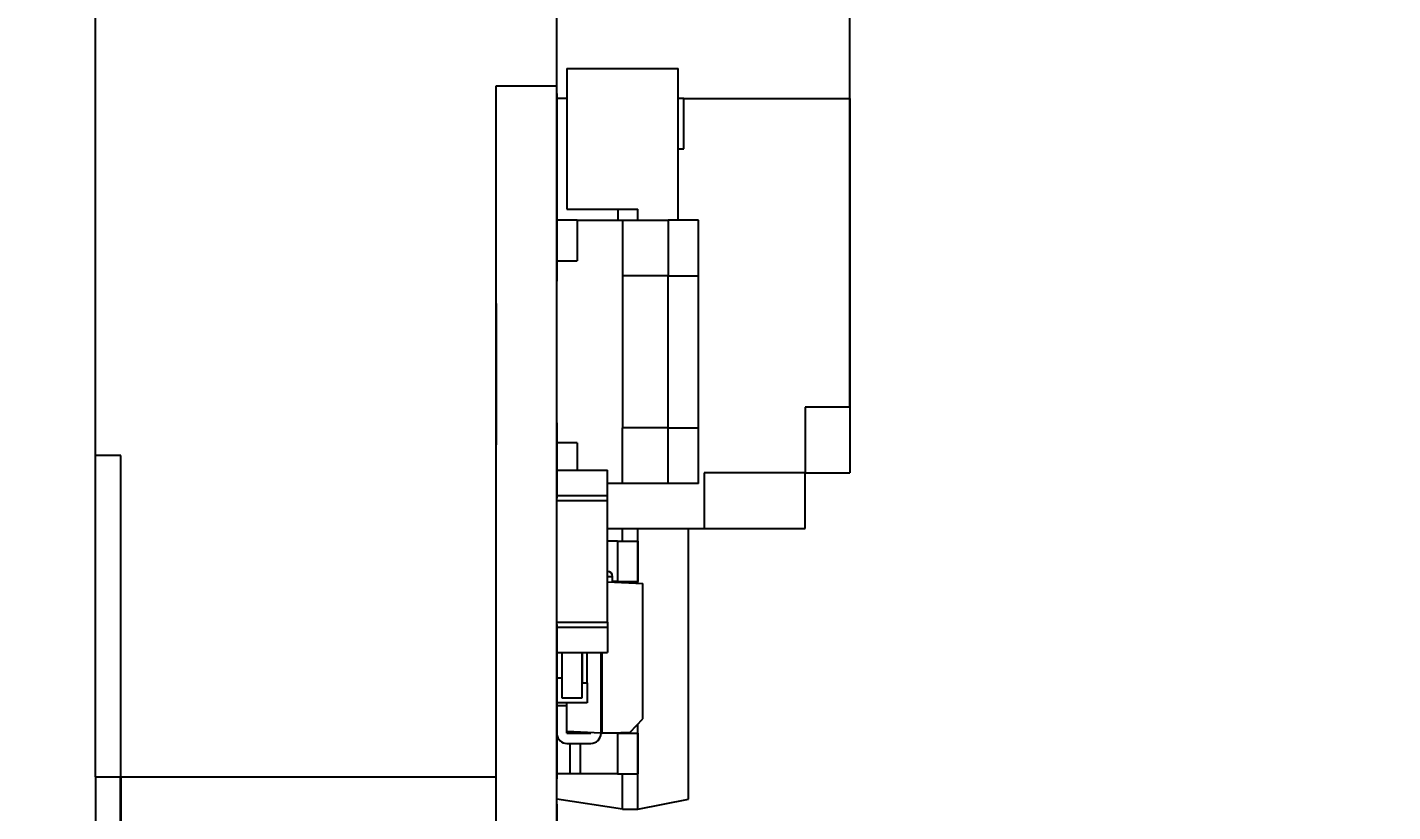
# Model space of a CAD drawing. Extents: x 97.2 to 177, y 92.4 to 133.1.
# Drawn here: x 150.3 to 163.79, y 110.69 to 118.44 of the extents above; entities that cross this region are included whole.
import ezdxf
from ezdxf.enums import TextEntityAlignment as Align

# ---------------------------------------------------------------- set-up
doc = ezdxf.new("R2010")
doc.units = 0
doc.layers.get('0').update_dxf_attribs({"linetype": 'CONTINUOUS'})
for name, color, linetype in [('Dimension005', 7, 'CONTINUOUS'), ('Dimension006', 7, 'CONTINUOUS'), ('ProjItem011', 7, 'CONTINUOUS')]:
    doc.layers.add(name, color=color, linetype=linetype)
doc.styles.get("Standard").update_dxf_attribs({"font": 'arial.ttf'})
doc.dimstyles.get("Standard").update_dxf_attribs({"dimscale": 0, "dimtxt": 2.5, "dimasz": 2.5, "dimexe": 1.25, "dimexo": 0.625, "dimtad": 1, "dimtxsty": 'STANDARD', "dimcen": 2.5, "dimazin": 3, "dimtfac": 1, "dimtmove": 0, "dimatfit": 3})

# ---------------------------------------------------------------- blocks, each defined once
blk = doc.blocks.new('*Dimension005')
at = {"color": 0}
for points in [[(150.533, 126.367), (150.533, 125.533), (155.533, 125.95)], [(163.428, 126.367), (163.428, 125.533), (158.428, 125.95)]]:
    blk.add_solid(points, dxfattribs=at)
at = {"layer": 'Dimension005'}
for p, q in [((155.533, 117.74), (155.533, 125.95)), ((158.428, 125.95), (155.533, 125.95)), ((158.428, 117.74), (158.428, 125.95))]:
    blk.add_line(p, q, dxfattribs=at)
blk.add_text('2.89', height=3.5, dxfattribs=at).set_placement((156.98, 125.95), align=Align.CENTER)
blk = doc.blocks.new('*Dimension006')
at = {"color": 0}
for points in [[(145.973, 129.856), (145.973, 129.023), (150.973, 129.44)], [(163.428, 129.856), (163.428, 129.023), (158.428, 129.44)]]:
    blk.add_solid(points, dxfattribs=at)
at = {"layer": 'Dimension006'}
for p, q in [((150.973, 114.211), (150.973, 129.44)), ((158.428, 129.44), (150.973, 129.44)), ((158.428, 114.689), (158.428, 129.44))]:
    blk.add_line(p, q, dxfattribs=at)
blk.add_text('7.46 *Coin Cell Only', height=3.5, dxfattribs=at).set_placement((155.02, 129.44), align=Align.CENTER)

msp = doc.modelspace()

# ---------------------------------------------------------------- linework, layer by layer
at = {"layer": 'ProjItem011'}
for p, q in [((155.633, 118.035), (155.633, 116.645)), ((155.633, 118.035), (156.733, 118.035)), ((155.633, 118.035), (155.633, 116.645)), ((155.633, 118.035), (156.733, 118.035)), ((156.733, 116.535), (156.733, 118.035)), ((156.733, 116.535), (156.733, 118.035)), ((154.933, 117.865), (155.533, 117.865)), ((154.933, 97.865), (154.933, 117.865)), ((154.933, 117.865), (155.533, 117.865)), ((154.933, 97.865), (154.933, 117.865)), ((154.933, 97.865), (154.933, 117.865)), ((155.533, 97.865), (155.533, 117.865)), ((155.533, 97.865), (155.533, 117.865)), ((155.533, 117.79), (155.533, 117.79)), ((155.533, 117.79), (155.533, 116.735)), ((155.533, 117.79), (155.533, 116.735)), ((155.533, 117.79), (155.533, 117.79)), ((155.533, 117.79), (155.533, 116.735)), ((155.533, 117.79), (155.533, 116.735)), ((155.538, 117.74), (155.533, 117.74)), ((155.533, 117.74), (155.533, 117.74)), ((155.538, 117.74), (155.533, 117.74)), ((155.533, 117.74), (155.533, 117.74)), ((155.633, 117.74), (155.538, 117.74)), ((155.633, 117.74), (155.538, 117.74)), ((156.788, 117.74), (156.733, 117.74)), ((156.788, 117.74), (156.733, 117.74)), ((156.788, 117.74), (158.428, 117.74)), ((156.788, 117.24), (156.788, 117.74)), ((156.788, 117.74), (158.428, 117.74)), ((156.788, 117.24), (156.788, 117.74)), ((158.428, 117.74), (158.428, 114.689)), ((158.428, 117.74), (158.428, 114.689)), ((156.733, 117.24), (156.788, 117.24)), ((156.733, 117.24), (156.788, 117.24)), ((155.533, 116.735), (155.533, 116.735)), ((155.533, 116.735), (155.533, 115.935)), ((155.533, 116.735), (155.533, 115.935)), ((155.533, 116.735), (155.533, 116.735)), ((155.533, 116.735), (155.533, 115.935)), ((155.533, 116.735), (155.533, 115.935)), ((155.633, 116.645), (156.333, 116.645)), ((155.633, 116.645), (156.333, 116.645)), ((156.138, 116.535), (156.138, 116.645)), ((156.138, 116.535), (156.138, 116.645)), ((156.333, 116.535), (156.333, 116.645)), ((156.333, 116.535), (156.333, 116.645)), ((155.733, 116.535), (155.533, 116.535)), ((155.533, 116.535), (155.533, 116.535)), ((155.733, 116.535), (155.533, 116.535)), ((155.533, 116.535), (155.533, 116.535)), ((155.733, 116.535), (156.183, 116.535)), ((155.733, 116.535), (155.733, 116.135)), ((155.733, 116.535), (156.183, 116.535)), ((155.733, 116.535), (155.733, 116.135)), ((156.183, 116.535), (156.633, 116.535)), ((156.183, 116.535), (156.633, 116.535)), ((156.183, 116.535), (156.183, 115.985)), ((156.183, 116.535), (156.183, 115.985)), ((156.633, 116.535), (156.633, 115.985)), ((156.633, 116.535), (156.633, 115.985)), ((156.933, 115.985), (156.933, 116.535)), ((156.933, 115.985), (156.933, 116.535)), ((155.533, 116.135), (155.533, 116.135)), ((155.533, 116.135), (155.733, 116.135)), ((155.533, 116.135), (155.533, 116.135)), ((155.533, 116.135), (155.733, 116.135)), ((155.533, 115.935), (155.533, 115.935)), ((155.533, 115.935), (155.533, 115.935)), ((156.183, 115.985), (156.183, 114.485)), ((156.633, 115.985), (156.183, 115.985)), ((156.183, 115.985), (156.183, 114.485)), ((156.633, 115.985), (156.183, 115.985)), ((156.633, 114.485), (156.633, 115.985)), ((156.633, 114.485), (156.633, 115.985)), ((156.933, 114.485), (156.933, 115.985)), ((156.933, 114.485), (156.933, 115.985)), ((154.932, 115.714), (154.932, 115.714)), ((154.932, 115.714), (154.932, 115.714)), ((158.428, 114.689), (157.988, 114.689)), ((157.988, 114.689), (157.988, 114.04)), ((158.428, 114.689), (157.988, 114.689)), ((157.988, 114.689), (157.988, 114.04)), ((158.428, 114.689), (158.428, 114.04)), ((158.428, 114.689), (158.428, 114.04)), ((155.533, 114.535), (155.533, 114.535)), ((155.533, 114.535), (155.533, 114.34)), ((155.533, 114.535), (155.533, 114.34)), ((155.533, 114.535), (155.533, 114.535)), ((155.533, 114.535), (155.533, 114.34)), ((155.533, 114.535), (155.533, 114.34)), ((156.183, 113.935), (156.183, 114.485)), ((156.633, 114.485), (156.183, 114.485)), ((156.183, 113.935), (156.183, 114.485)), ((156.633, 114.485), (156.183, 114.485)), ((156.633, 113.935), (156.633, 114.485)), ((156.633, 113.935), (156.633, 114.485)), ((156.933, 113.935), (156.933, 114.485)), ((156.933, 113.935), (156.933, 114.485)), ((154.932, 114.317), (154.932, 114.317)), ((154.932, 114.317), (154.932, 114.317)), ((155.533, 114.34), (155.533, 114.34)), ((155.533, 114.34), (155.533, 113.79)), ((155.533, 114.34), (155.533, 113.79)), ((155.533, 114.34), (155.533, 114.34)), ((155.533, 114.34), (155.533, 113.79)), ((155.533, 114.34), (155.533, 113.79)), ((155.733, 114.335), (155.533, 114.335)), ((155.533, 114.335), (155.533, 114.335)), ((155.733, 114.335), (155.533, 114.335)), ((155.533, 114.335), (155.533, 114.335)), ((155.733, 114.335), (155.733, 114.065)), ((155.733, 114.335), (155.733, 114.065)), ((151.223, 114.211), (150.973, 114.211)), ((151.223, 114.211), (150.973, 114.211)), ((155.533, 114.065), (155.533, 114.065)), ((155.533, 114.065), (156.033, 114.065)), ((155.533, 114.065), (155.533, 114.065)), ((155.533, 114.065), (156.033, 114.065)), ((156.033, 113.815), (156.033, 114.065)), ((156.033, 113.815), (156.033, 114.065)), ((157.988, 114.04), (156.988, 114.04)), ((156.988, 114.04), (156.988, 113.49)), ((157.988, 114.04), (156.988, 114.04)), ((156.988, 114.04), (156.988, 113.49)), ((157.988, 114.04), (158.428, 114.04)), ((157.988, 113.49), (157.988, 114.04)), ((157.988, 114.04), (158.428, 114.04)), ((157.988, 113.49), (157.988, 114.04)), ((156.183, 113.935), (156.033, 113.935)), ((156.183, 113.935), (156.033, 113.935)), ((156.633, 113.935), (156.183, 113.935)), ((156.633, 113.935), (156.183, 113.935)), ((155.533, 113.815), (155.533, 113.815)), ((155.533, 113.815), (156.033, 113.815)), ((155.533, 113.815), (155.533, 113.815)), ((155.533, 113.815), (156.033, 113.815)), ((155.533, 113.765), (156.033, 113.765)), ((155.533, 113.765), (156.033, 113.765)), ((156.033, 113.765), (156.033, 113.815)), ((156.033, 113.765), (156.033, 113.815)), ((156.033, 112.565), (156.033, 113.765)), ((156.033, 112.565), (156.033, 113.765)), ((156.033, 113.49), (156.988, 113.49)), ((156.033, 113.49), (156.988, 113.49)), ((156.183, 113.365), (156.183, 113.49)), ((156.183, 113.365), (156.183, 113.49)), ((156.333, 112.949), (156.333, 113.49)), ((156.333, 112.949), (156.333, 113.49)), ((156.833, 110.815), (156.833, 113.49)), ((156.833, 110.815), (156.833, 113.49)), ((156.988, 113.49), (157.988, 113.49)), ((156.988, 113.49), (157.988, 113.49)), ((156.133, 113.365), (156.033, 113.365)), ((156.133, 113.365), (156.033, 113.365)), ((156.133, 113.365), (156.133, 112.965)), ((156.133, 113.365), (156.133, 112.965)), ((156.333, 113.365), (156.333, 112.965)), ((156.333, 113.365), (156.333, 112.965)), ((156.033, 112.963), (156.383, 112.947)), ((156.033, 112.963), (156.383, 112.947)), ((156.083, 112.96), (156.083, 113.015)), ((156.083, 112.96), (156.083, 113.015)), ((156.083, 112.96), (156.083, 113.015)), ((156.083, 112.96), (156.083, 113.015)), ((156.083, 112.96), (156.083, 113.015)), ((156.083, 112.96), (156.083, 113.015)), ((156.133, 112.965), (156.083, 112.965)), ((156.133, 112.965), (156.083, 112.965)), ((156.183, 112.956), (156.183, 112.965)), ((156.183, 112.956), (156.183, 112.965)), ((156.383, 111.609), (156.383, 112.947)), ((156.383, 111.609), (156.383, 112.947)), ((155.533, 112.565), (156.033, 112.565)), ((155.533, 112.565), (156.033, 112.565)), ((155.533, 112.54), (155.533, 111.99)), ((155.533, 112.54), (155.533, 111.99)), ((155.533, 112.54), (155.533, 111.99)), ((155.533, 112.54), (155.533, 111.99)), ((156.033, 112.565), (156.033, 112.515)), ((156.033, 112.565), (156.033, 112.515)), ((155.533, 112.515), (155.533, 112.515)), ((155.533, 112.515), (156.033, 112.515)), ((155.533, 112.515), (155.533, 112.515)), ((155.533, 112.515), (156.033, 112.515)), ((156.033, 112.515), (156.033, 112.265)), ((156.033, 112.515), (156.033, 112.265)), ((155.533, 112.265), (155.533, 112.265)), ((155.533, 112.265), (156.033, 112.265)), ((155.533, 112.265), (155.533, 112.265)), ((155.533, 112.265), (156.033, 112.265)), ((155.583, 112.265), (155.583, 111.815)), ((155.583, 112.265), (155.583, 111.815)), ((155.783, 111.815), (155.783, 112.265)), ((155.783, 112.265), (155.783, 111.965)), ((155.783, 111.815), (155.783, 112.265)), ((155.783, 112.265), (155.783, 111.965)), ((155.833, 111.965), (155.833, 112.265)), ((155.833, 111.965), (155.833, 112.265)), ((155.97, 111.465), (155.97, 112.265)), ((155.97, 111.465), (155.97, 112.265)), ((155.98, 111.465), (155.98, 112.265)), ((155.98, 111.465), (155.98, 112.265)), ((155.533, 112.015), (155.533, 112.015)), ((155.533, 112.015), (155.583, 112.015)), ((155.533, 112.015), (155.533, 112.015)), ((155.533, 112.015), (155.583, 112.015)), ((155.583, 112.015), (155.583, 111.815)), ((155.583, 112.015), (155.583, 111.815)), ((155.533, 111.99), (155.533, 111.99)), ((155.533, 111.99), (155.533, 111.34)), ((155.533, 111.99), (155.533, 111.34)), ((155.533, 111.99), (155.533, 111.99)), ((155.533, 111.99), (155.533, 111.34)), ((155.533, 111.99), (155.533, 111.34)), ((155.783, 111.815), (155.783, 111.965)), ((155.783, 111.965), (155.833, 111.965)), ((155.783, 111.965), (155.833, 111.965)), ((155.783, 111.815), (155.783, 111.965)), ((155.783, 111.965), (155.833, 111.965)), ((155.783, 111.965), (155.833, 111.965)), ((155.833, 111.965), (155.833, 111.765)), ((155.833, 111.965), (155.833, 111.765)), ((155.833, 111.765), (155.533, 111.765)), ((155.533, 111.765), (155.533, 111.765)), ((155.833, 111.765), (155.533, 111.765)), ((155.533, 111.765), (155.533, 111.765)), ((155.533, 111.74), (155.533, 111.74)), ((155.533, 111.74), (155.633, 111.74)), ((155.533, 111.74), (155.533, 111.74)), ((155.533, 111.74), (155.633, 111.74)), ((155.583, 111.815), (155.783, 111.815)), ((155.583, 111.815), (155.783, 111.815)), ((155.583, 111.815), (155.783, 111.815)), ((155.583, 111.815), (155.783, 111.815)), ((155.633, 111.484), (155.633, 111.765)), ((155.633, 111.484), (155.633, 111.765)), ((156.258, 111.478), (156.383, 111.609)), ((156.258, 111.478), (156.383, 111.609)), ((155.97, 111.465), (155.633, 111.484)), ((155.633, 111.465), (155.633, 111.484)), ((155.97, 111.465), (155.633, 111.484)), ((155.633, 111.465), (155.633, 111.484)), ((155.633, 111.465), (155.87, 111.465)), ((155.633, 111.465), (155.87, 111.465)), ((155.663, 111.465), (155.633, 111.465)), ((155.663, 111.465), (155.633, 111.465)), ((155.87, 111.465), (155.763, 111.465)), ((155.87, 111.465), (155.763, 111.465)), ((155.87, 111.465), (155.87, 111.471)), ((155.87, 111.465), (155.87, 111.471)), ((155.97, 111.465), (155.98, 111.465)), ((155.97, 111.465), (155.98, 111.465)), ((155.98, 111.465), (156.258, 111.478)), ((155.98, 111.465), (156.258, 111.478)), ((156.133, 111.465), (155.98, 111.465)), ((156.133, 111.465), (155.98, 111.465)), ((156.133, 111.465), (156.133, 111.065)), ((156.133, 111.465), (156.133, 111.065)), ((156.183, 111.465), (156.183, 111.475)), ((156.183, 111.465), (156.183, 111.475)), ((156.333, 110.715), (156.333, 111.557)), ((156.333, 110.715), (156.333, 111.557)), ((156.333, 111.465), (156.333, 111.065)), ((156.333, 111.465), (156.333, 111.065)), ((155.533, 111.34), (155.533, 111.288)), ((155.533, 111.34), (155.533, 111.288)), ((155.533, 111.34), (155.533, 111.34)), ((155.533, 111.34), (155.533, 111.288)), ((155.533, 111.34), (155.533, 111.288)), ((155.533, 111.34), (155.533, 111.34)), ((155.633, 111.365), (155.87, 111.365)), ((155.633, 111.365), (155.87, 111.365)), ((155.663, 111.365), (155.663, 111.065)), ((155.663, 111.365), (155.663, 111.065)), ((155.763, 111.365), (155.763, 111.065)), ((155.763, 111.365), (155.763, 111.065)), ((155.533, 111.288), (155.533, 111.288)), ((155.533, 111.288), (155.533, 111.015)), ((155.533, 111.288), (155.533, 111.015)), ((155.533, 111.288), (155.533, 111.288)), ((155.533, 111.288), (155.533, 111.015)), ((155.533, 111.288), (155.533, 111.015)), ((155.663, 111.065), (155.533, 111.065)), ((155.533, 111.065), (155.533, 111.065)), ((155.663, 111.065), (155.533, 111.065)), ((155.533, 111.065), (155.533, 111.065)), ((156.133, 111.065), (155.763, 111.065)), ((156.133, 111.065), (155.763, 111.065)), ((156.183, 110.715), (156.183, 111.065)), ((156.183, 110.715), (156.183, 111.065)), ((150.973, 111.036), (150.973, 104.686)), ((150.973, 111.036), (150.973, 104.686)), ((151.218, 111.036), (151.223, 111.036)), ((151.218, 111.036), (151.223, 111.036)), ((151.218, 111.036), (151.218, 104.686)), ((151.218, 111.036), (151.218, 104.686)), ((151.223, 111.036), (154.933, 111.036)), ((151.223, 111.036), (154.933, 111.036)), ((151.223, 111.036), (151.223, 104.686)), ((151.223, 111.036), (151.223, 104.686)), ((155.533, 111.015), (155.533, 111.015)), ((155.533, 111.015), (155.533, 111.015)), ((156.183, 110.715), (155.533, 110.815)), ((156.183, 110.715), (155.533, 110.815)), ((156.333, 110.715), (156.833, 110.815)), ((156.333, 110.715), (156.833, 110.815)), ((155.533, 110.765), (155.533, 110.765)), ((155.533, 110.765), (155.533, 109.765)), ((155.533, 110.765), (155.533, 109.765)), ((155.533, 110.765), (155.533, 110.765)), ((155.533, 110.765), (155.533, 109.765)), ((155.533, 110.765), (155.533, 109.765)), ((156.183, 110.715), (156.333, 110.715)), ((156.183, 110.715), (156.333, 110.715))]:
    msp.add_line(p, q, dxfattribs=at)
for centre, radius, start, end in [((156.033, 113.015), 0.05, 0, 90), ((156.033, 113.015), 0.05, 0, 90), ((156.033, 113.015), 0.05, 0, 90), ((156.033, 113.015), 0.05, 0, 90), ((156.033, 113.015), 0.05, 0, 90), ((156.033, 113.015), 0.05, 0, 90), ((156.033, 113.015), 0.05, 0, 90), ((156.033, 113.015), 0.05, 0, 90), ((155.633, 111.465), 0.1, 180, -179.744), ((155.633, 111.465), 0.1, 180, -179.744), ((155.633, 111.465), 0.1, -176.6, -90), ((155.633, 111.465), 0.1, -176.6, -90), ((155.87, 111.465), 0.1, -90, 0), ((155.87, 111.465), 0.1, -90, 0)]:
    msp.add_arc(centre, radius, start, end, dxfattribs=at)
for points, degree, knots in [([(156.933, 116.535), (156.931, 116.535), (156.902, 116.535), (156.845, 116.535), (156.789, 116.535), (156.711, 116.535), (156.633, 116.535)], 3, [3.14159, 3.14159, 3.14159, 3.14159, 3.92699, 3.92699, 3.92699, 4.71239, 4.71239, 4.71239, 4.71239]), ([(156.933, 116.535), (156.931, 116.535), (156.902, 116.535), (156.845, 116.535), (156.789, 116.535), (156.711, 116.535), (156.633, 116.535)], 3, [3.14159, 3.14159, 3.14159, 3.14159, 3.92699, 3.92699, 3.92699, 4.71239, 4.71239, 4.71239, 4.71239]), ([(156.633, 115.985), (156.711, 115.985), (156.789, 115.985), (156.845, 115.985), (156.902, 115.985), (156.931, 115.985), (156.933, 115.985)], 3, [0, 0, 0, 0, 0.785398, 0.785398, 0.785398, 1.5708, 1.5708, 1.5708, 1.5708]), ([(156.633, 115.985), (156.711, 115.985), (156.789, 115.985), (156.845, 115.985), (156.902, 115.985), (156.931, 115.985), (156.933, 115.985)], 3, [0, 0, 0, 0, 0.785398, 0.785398, 0.785398, 1.5708, 1.5708, 1.5708, 1.5708]), ([(154.932, 115.714), (154.932, 115.705), (154.932, 115.696), (154.932, 115.67), (154.932, 115.645), (154.932, 115.603), (154.932, 115.561), (154.932, 115.506), (154.932, 115.451), (154.932, 115.385), (154.932, 115.318), (154.932, 115.173), (154.932, 115.015), (154.932, 114.938), (154.932, 114.86), (154.932, 114.786), (154.932, 114.712), (154.932, 114.646), (154.932, 114.58), (154.932, 114.524), (154.932, 114.469), (154.932, 114.428), (154.932, 114.386), (154.932, 114.36), (154.932, 114.334), (154.932, 114.326), (154.932, 114.317)], 2, [1.5708, 1.5708, 1.5708, 1.7952, 1.7952, 2.0196, 2.0196, 2.24399, 2.24399, 2.46839, 2.46839, 2.69279, 2.69279, 3.14159, 3.14159, 3.36599, 3.36599, 3.59039, 3.59039, 3.81479, 3.81479, 4.03919, 4.03919, 4.26359, 4.26359, 4.48799, 4.48799, 4.71239, 4.71239, 4.71239]), ([(154.932, 115.714), (154.932, 115.705), (154.932, 115.696), (154.932, 115.67), (154.932, 115.645), (154.932, 115.603), (154.932, 115.561), (154.932, 115.506), (154.932, 115.451), (154.932, 115.385), (154.932, 115.318), (154.932, 115.173), (154.932, 115.015), (154.932, 114.938), (154.932, 114.86), (154.932, 114.786), (154.932, 114.712), (154.932, 114.646), (154.932, 114.58), (154.932, 114.524), (154.932, 114.469), (154.932, 114.428), (154.932, 114.386), (154.932, 114.36), (154.932, 114.334), (154.932, 114.326), (154.932, 114.317)], 2, [1.5708, 1.5708, 1.5708, 1.7952, 1.7952, 2.0196, 2.0196, 2.24399, 2.24399, 2.46839, 2.46839, 2.69279, 2.69279, 3.14159, 3.14159, 3.36599, 3.36599, 3.59039, 3.59039, 3.81479, 3.81479, 4.03919, 4.03919, 4.26359, 4.26359, 4.48799, 4.48799, 4.71239, 4.71239, 4.71239]), ([(154.932, 115.714), (154.932, 115.705), (154.932, 115.696), (154.932, 115.67), (154.932, 115.645), (154.932, 115.603), (154.932, 115.561), (154.932, 115.506), (154.932, 115.451), (154.932, 115.385), (154.932, 115.318), (154.932, 115.173), (154.932, 115.015), (154.932, 114.938), (154.932, 114.86), (154.932, 114.786), (154.932, 114.712), (154.932, 114.646), (154.932, 114.58), (154.932, 114.524), (154.932, 114.469), (154.932, 114.428), (154.932, 114.386), (154.932, 114.36), (154.932, 114.334), (154.932, 114.326), (154.932, 114.317)], 2, [1.5708, 1.5708, 1.5708, 1.7952, 1.7952, 2.0196, 2.0196, 2.24399, 2.24399, 2.46839, 2.46839, 2.69279, 2.69279, 3.14159, 3.14159, 3.36599, 3.36599, 3.59039, 3.59039, 3.81479, 3.81479, 4.03919, 4.03919, 4.26359, 4.26359, 4.48799, 4.48799, 4.71239, 4.71239, 4.71239]), ([(154.932, 115.714), (154.932, 115.705), (154.932, 115.696), (154.932, 115.67), (154.932, 115.645), (154.932, 115.603), (154.932, 115.561), (154.932, 115.506), (154.932, 115.451), (154.932, 115.385), (154.932, 115.318), (154.932, 115.173), (154.932, 115.015), (154.932, 114.938), (154.932, 114.86), (154.932, 114.786), (154.932, 114.712), (154.932, 114.646), (154.932, 114.58), (154.932, 114.524), (154.932, 114.469), (154.932, 114.428), (154.932, 114.386), (154.932, 114.36), (154.932, 114.334), (154.932, 114.326), (154.932, 114.317)], 2, [1.5708, 1.5708, 1.5708, 1.7952, 1.7952, 2.0196, 2.0196, 2.24399, 2.24399, 2.46839, 2.46839, 2.69279, 2.69279, 3.14159, 3.14159, 3.36599, 3.36599, 3.59039, 3.59039, 3.81479, 3.81479, 4.03919, 4.03919, 4.26359, 4.26359, 4.48799, 4.48799, 4.71239, 4.71239, 4.71239]), ([(156.633, 114.485), (156.711, 114.485), (156.789, 114.485), (156.845, 114.485), (156.902, 114.485), (156.931, 114.485), (156.933, 114.485)], 3, [0, 0, 0, 0, 0.785398, 0.785398, 0.785398, 1.5708, 1.5708, 1.5708, 1.5708]), ([(156.633, 114.485), (156.711, 114.485), (156.789, 114.485), (156.845, 114.485), (156.902, 114.485), (156.931, 114.485), (156.933, 114.485)], 3, [0, 0, 0, 0, 0.785398, 0.785398, 0.785398, 1.5708, 1.5708, 1.5708, 1.5708]), ([(150.973, 111.036), (150.973, 111.39), (150.973, 111.739), (150.973, 112.081), (150.973, 112.409), (150.973, 112.721), (150.973, 113.012), (150.973, 113.278), (150.973, 113.516), (150.973, 113.723), (150.973, 113.895), (150.973, 114.032), (150.973, 114.131), (150.973, 114.191), (150.973, 114.211)], 1, [6.26447, 6.26447, 6.378, 6.49154, 6.60508, 6.71861, 6.83215, 6.94569, 7.05922, 7.17276, 7.2863, 7.39983, 7.51337, 7.62691, 7.74044, 7.85398, 7.85398]), ([(150.973, 111.036), (150.973, 111.39), (150.973, 111.739), (150.973, 112.081), (150.973, 112.409), (150.973, 112.721), (150.973, 113.012), (150.973, 113.278), (150.973, 113.516), (150.973, 113.723), (150.973, 113.895), (150.973, 114.032), (150.973, 114.131), (150.973, 114.191), (150.973, 114.211)], 1, [6.26447, 6.26447, 6.378, 6.49154, 6.60508, 6.71861, 6.83215, 6.94569, 7.05922, 7.17276, 7.2863, 7.39983, 7.51337, 7.62691, 7.74044, 7.85398, 7.85398]), ([(151.223, 111.036), (151.223, 111.39), (151.223, 111.739), (151.223, 112.081), (151.223, 112.409), (151.223, 112.721), (151.223, 113.012), (151.223, 113.278), (151.223, 113.516), (151.223, 113.723), (151.223, 113.895), (151.223, 114.032), (151.223, 114.131), (151.223, 114.191), (151.223, 114.211)], 1, [6.26447, 6.26447, 6.378, 6.49154, 6.60508, 6.71861, 6.83215, 6.94569, 7.05922, 7.17276, 7.2863, 7.39983, 7.51337, 7.62691, 7.74044, 7.85398, 7.85398]), ([(151.223, 111.036), (151.223, 111.39), (151.223, 111.739), (151.223, 112.081), (151.223, 112.409), (151.223, 112.721), (151.223, 113.012), (151.223, 113.278), (151.223, 113.516), (151.223, 113.723), (151.223, 113.895), (151.223, 114.032), (151.223, 114.131), (151.223, 114.191), (151.223, 114.211)], 1, [6.26447, 6.26447, 6.378, 6.49154, 6.60508, 6.71861, 6.83215, 6.94569, 7.05922, 7.17276, 7.2863, 7.39983, 7.51337, 7.62691, 7.74044, 7.85398, 7.85398]), ([(156.933, 113.935), (156.931, 113.935), (156.902, 113.935), (156.845, 113.935), (156.789, 113.935), (156.711, 113.935), (156.633, 113.935)], 3, [3.14159, 3.14159, 3.14159, 3.14159, 3.92699, 3.92699, 3.92699, 4.71239, 4.71239, 4.71239, 4.71239]), ([(156.933, 113.935), (156.931, 113.935), (156.902, 113.935), (156.845, 113.935), (156.789, 113.935), (156.711, 113.935), (156.633, 113.935)], 3, [3.14159, 3.14159, 3.14159, 3.14159, 3.92699, 3.92699, 3.92699, 4.71239, 4.71239, 4.71239, 4.71239])]:
    msp.add_open_spline(points, degree=degree, knots=knots, dxfattribs=at)
for points in [[(156.133, 113.365), (156.239, 113.365), (156.335, 113.365), (156.333, 113.365)], [(156.133, 113.365), (156.239, 113.365), (156.335, 113.365), (156.333, 113.365)], [(156.033, 113.015), (156.059, 113.015), (156.083, 113.015), (156.083, 113.015)], [(156.033, 113.015), (156.059, 113.015), (156.083, 113.015), (156.083, 113.015)], [(156.033, 113.015), (156.059, 113.015), (156.083, 113.015), (156.083, 113.015)], [(156.033, 113.015), (156.059, 113.015), (156.083, 113.015), (156.083, 113.015)], [(156.033, 113.015), (156.059, 113.015), (156.083, 113.015), (156.083, 113.015)], [(156.033, 113.015), (156.059, 113.015), (156.083, 113.015), (156.083, 113.015)], [(156.133, 112.965), (156.239, 112.965), (156.335, 112.965), (156.333, 112.965)], [(156.133, 112.965), (156.239, 112.965), (156.335, 112.965), (156.333, 112.965)], [(156.133, 111.465), (156.239, 111.465), (156.335, 111.465), (156.333, 111.465)], [(156.133, 111.465), (156.239, 111.465), (156.335, 111.465), (156.333, 111.465)], [(155.763, 111.065), (155.709, 111.065), (155.661, 111.065), (155.663, 111.065)], [(155.763, 111.065), (155.709, 111.065), (155.661, 111.065), (155.663, 111.065)], [(156.133, 111.065), (156.239, 111.065), (156.335, 111.065), (156.333, 111.065)], [(156.133, 111.065), (156.239, 111.065), (156.335, 111.065), (156.333, 111.065)], [(150.973, 111.036), (150.97, 111.036), (151.087, 111.036), (151.218, 111.036)], [(150.973, 111.036), (150.97, 111.036), (151.087, 111.036), (151.218, 111.036)]]:
    msp.add_open_spline(points, degree=3, dxfattribs=at)

# ---------------------------------------------------------------- dimensions: what is measured, and where the dimension line sits
at = {"layer": 'Dimension005'}
dim = msp.add_linear_dim(base=(156.98, 125.95), p1=(158.428, 117.74), p2=(155.533, 117.74), text='2.89', dimstyle='STANDARD', dxfattribs=at)
dim.commit()
dim.dimension.update_dxf_attribs({"geometry": '*Dimension005', "text_midpoint": (156.98, 120.95)})
at = {"layer": 'Dimension006'}
dim = msp.add_linear_dim(base=(155.02, 129.44), p1=(158.428, 114.689), p2=(150.973, 114.211), text='7.46 *Coin Cell Only', dimstyle='STANDARD', dxfattribs=at)
dim.commit()
dim.dimension.update_dxf_attribs({"geometry": '*Dimension006', "text_midpoint": (154.7, 124.45)})

doc.saveas('drawing.dxf')
